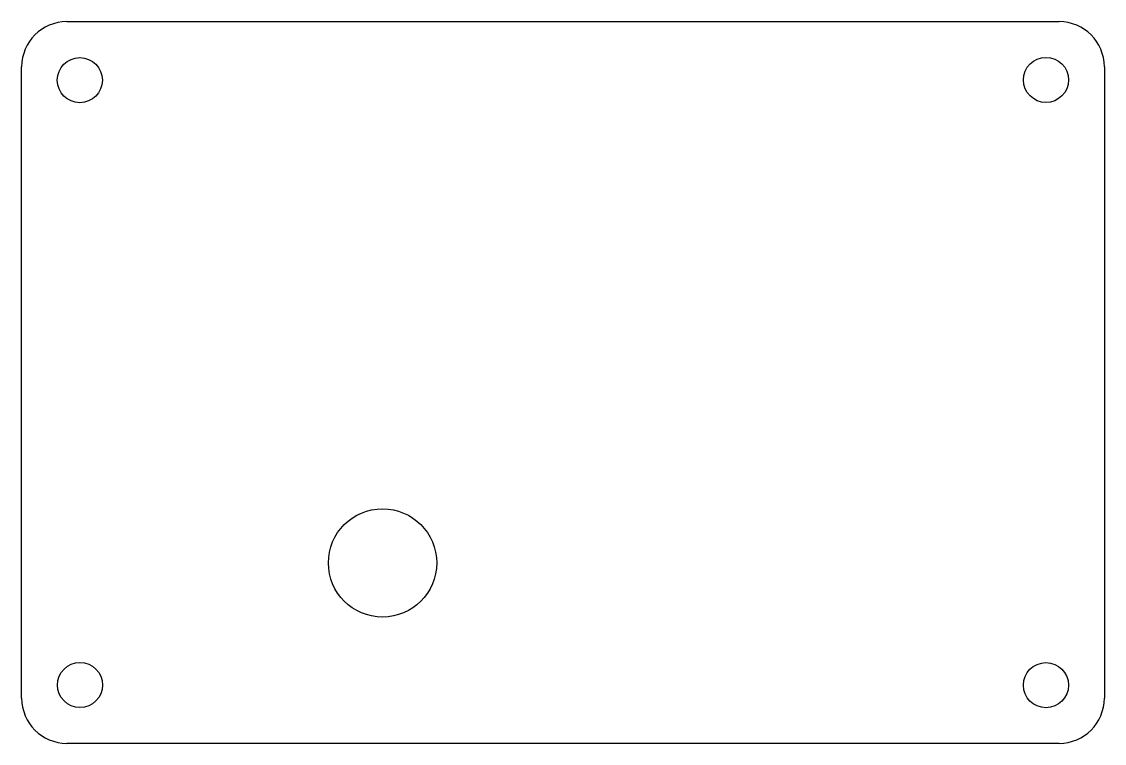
# Model space of a CAD drawing. Header units: millimetres. Extents: x 274 to 514, y 175 to 335.
import ezdxf

# ---------------------------------------------------------------- set-up
doc = ezdxf.new("R2010")
doc.units = ezdxf.units.MM

msp = doc.modelspace()

# ---------------------------------------------------------------- linework, layer by layer
for p, q in [((283.94, 334.61), (503.94, 334.61)), ((273.94, 184.61), (273.94, 324.61)), ((513.94, 324.61), (513.94, 184.61)), ((503.94, 174.61), (283.94, 174.61))]:
    msp.add_line(p, q)
for centre, radius in [((286.83, 321.64), 5), ((501, 321.69), 5), ((353.94, 214.61), 12), ((286.87, 187.54), 5), ((500.99, 187.51), 5)]:
    msp.add_circle(centre, radius)
for centre, start, end in [((283.94, 324.61), 90, 180), ((503.94, 324.61), 0, 90), ((283.94, 184.61), 180, 270), ((503.94, 184.61), 270, 0)]:
    msp.add_arc(centre, 10, start, end)

doc.saveas('drawing.dxf')
